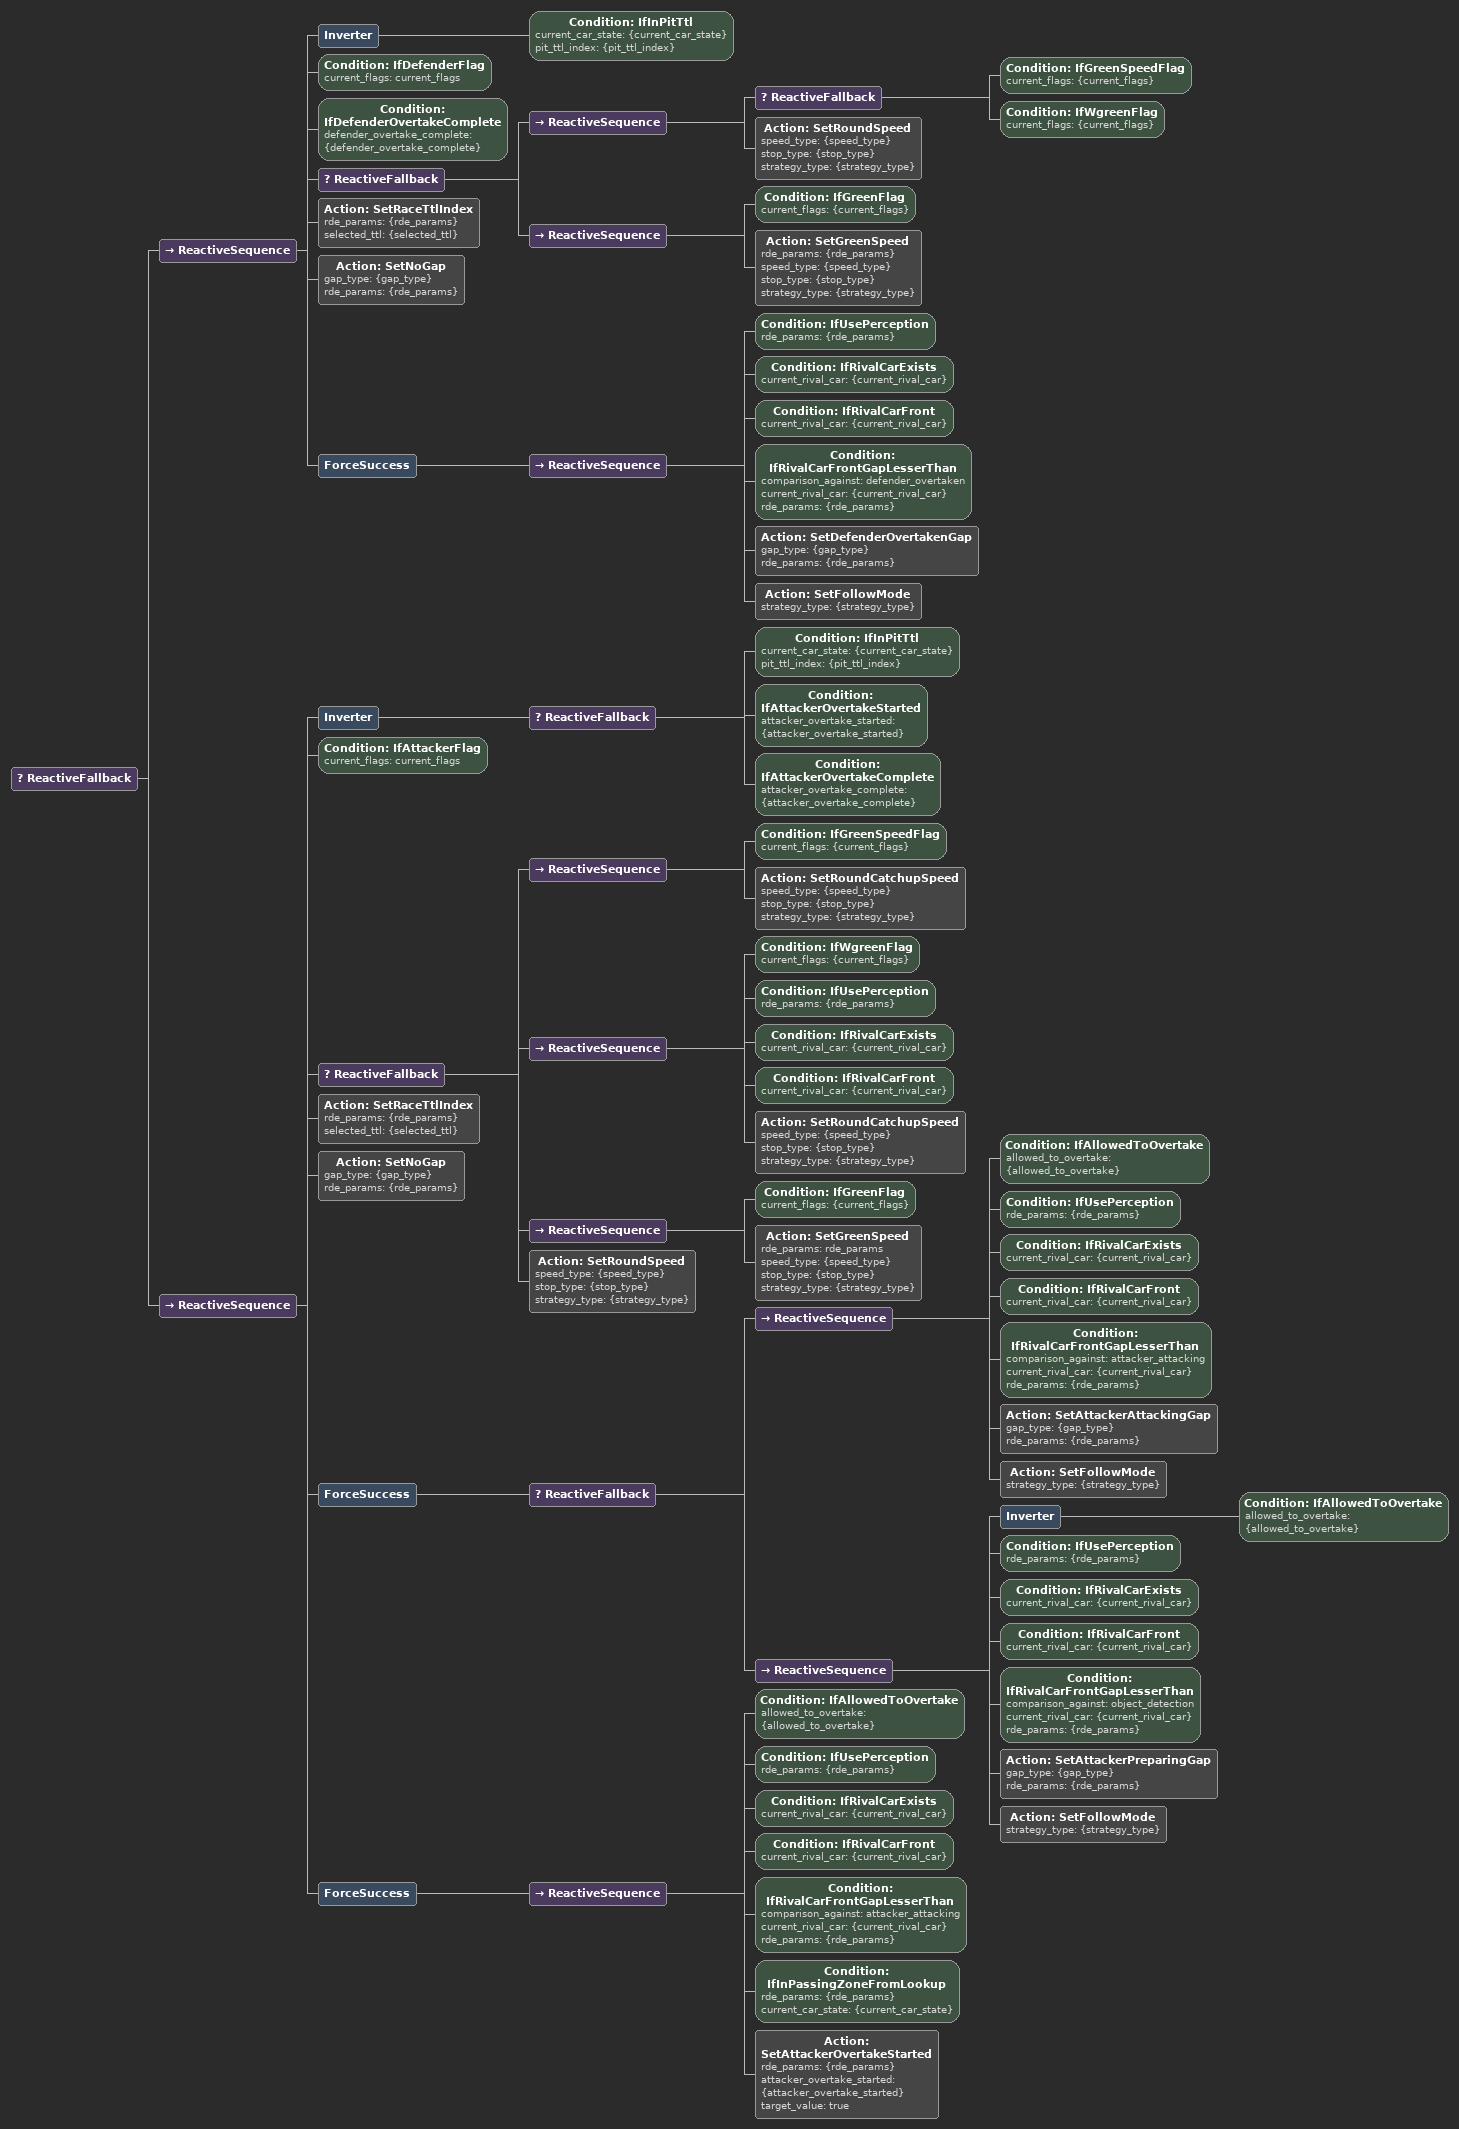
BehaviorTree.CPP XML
<ReactiveFallback>
	<ReactiveSequence> <!-- Defender Flag, overtake complete -->
		<Inverter>
			<Condition ID="IfInPitTtl" current_car_state="{current_car_state}" pit_ttl_index="{pit_ttl_index}"/>
		</Inverter>
		<Condition ID="IfDefenderFlag" current_flags="current_flags"/>
		<Condition ID="IfDefenderOvertakeComplete" defender_overtake_complete="{defender_overtake_complete}"/>
		<ReactiveFallback>
			<ReactiveSequence>
				<ReactiveFallback>
					<Condition ID="IfGreenSpeedFlag" current_flags="{current_flags}"/>
					<Condition ID="IfWgreenFlag" current_flags="{current_flags}"/>
				</ReactiveFallback>
				<Action ID="SetRoundSpeed" speed_type="{speed_type}" stop_type="{stop_type}" strategy_type="{strategy_type}"/>
			</ReactiveSequence>
			<ReactiveSequence>
				<Condition ID="IfGreenFlag" current_flags="{current_flags}"/>
				<Action ID="SetGreenSpeed" rde_params="{rde_params}" speed_type="{speed_type}" stop_type="{stop_type}" strategy_type="{strategy_type}"/>
			</ReactiveSequence>
		</ReactiveFallback>
		<Action ID="SetRaceTtlIndex" rde_params="{rde_params}" selected_ttl="{selected_ttl}"/>
		<Action ID="SetNoGap" gap_type="{gap_type}" rde_params="{rde_params}"/>
		<ForceSuccess>
			<ReactiveSequence>
				<Condition ID="IfUsePerception" rde_params="{rde_params}"/>
				<Condition ID="IfRivalCarExists" current_rival_car="{current_rival_car}"/>
				<Condition ID="IfRivalCarFront" current_rival_car="{current_rival_car}"/>
				<Condition ID="IfRivalCarFrontGapLesserThan" comparison_against="defender_overtaken" current_rival_car="{current_rival_car}" rde_params="{rde_params}"/>
				<Action ID="SetDefenderOvertakenGap" gap_type="{gap_type}" rde_params="{rde_params}"/>
				<Action ID="SetFollowMode" strategy_type="{strategy_type}"/>
			</ReactiveSequence>
		</ForceSuccess>
	</ReactiveSequence>
	<ReactiveSequence> <!-- Attacker Flag, before overtake -->
		<Inverter>
			<ReactiveFallback>
				<Condition ID="IfInPitTtl" current_car_state="{current_car_state}" pit_ttl_index="{pit_ttl_index}"/>
				<Condition ID="IfAttackerOvertakeStarted" attacker_overtake_started="{attacker_overtake_started}"/>
				<Condition ID="IfAttackerOvertakeComplete" attacker_overtake_complete="{attacker_overtake_complete}"/>
			</ReactiveFallback>
		</Inverter>
		<Condition ID="IfAttackerFlag" current_flags="current_flags"/>
		<ReactiveFallback>
			<ReactiveSequence>
				<Condition ID="IfGreenSpeedFlag" current_flags="{current_flags}"/>
				<Action ID="SetRoundCatchupSpeed" speed_type="{speed_type}" stop_type="{stop_type}" strategy_type="{strategy_type}"/>
			</ReactiveSequence>
			<ReactiveSequence>
				<Condition ID="IfWgreenFlag" current_flags="{current_flags}"/>
				<Condition ID="IfUsePerception" rde_params="{rde_params}"/>
				<Condition ID="IfRivalCarExists" current_rival_car="{current_rival_car}"/>
				<Condition ID="IfRivalCarFront" current_rival_car="{current_rival_car}"/>
				<Action ID="SetRoundCatchupSpeed" speed_type="{speed_type}" stop_type="{stop_type}" strategy_type="{strategy_type}"/>
			</ReactiveSequence>
			<ReactiveSequence>
				<Condition ID="IfGreenFlag" current_flags="{current_flags}"/>
				<Action ID="SetGreenSpeed" rde_params="rde_params" speed_type="{speed_type}" stop_type="{stop_type}" strategy_type="{strategy_type}"/>
			</ReactiveSequence>
			<Action ID="SetRoundSpeed" speed_type="{speed_type}" stop_type="{stop_type}" strategy_type="{strategy_type}"/>
		</ReactiveFallback>
		<Action ID="SetRaceTtlIndex" rde_params="{rde_params}" selected_ttl="{selected_ttl}"/>
		<Action ID="SetNoGap" gap_type="{gap_type}" rde_params="{rde_params}"/>
		<ForceSuccess>
			<ReactiveFallback>
				<ReactiveSequence>
					<Condition ID="IfAllowedToOvertake" allowed_to_overtake="{allowed_to_overtake}"/>
					<Condition ID="IfUsePerception" rde_params="{rde_params}"/>
					<Condition ID="IfRivalCarExists" current_rival_car="{current_rival_car}"/>
					<Condition ID="IfRivalCarFront" current_rival_car="{current_rival_car}"/>
					<Condition ID="IfRivalCarFrontGapLesserThan" comparison_against="attacker_attacking" current_rival_car="{current_rival_car}" rde_params="{rde_params}"/>
					<Action ID="SetAttackerAttackingGap" gap_type="{gap_type}" rde_params="{rde_params}"/>
					<Action ID="SetFollowMode" strategy_type="{strategy_type}"/>
				</ReactiveSequence>
				<ReactiveSequence>
					<Inverter>
						<Condition ID="IfAllowedToOvertake" allowed_to_overtake="{allowed_to_overtake}"/>
					</Inverter>
					<Condition ID="IfUsePerception" rde_params="{rde_params}"/>
					<Condition ID="IfRivalCarExists" current_rival_car="{current_rival_car}"/>
					<Condition ID="IfRivalCarFront" current_rival_car="{current_rival_car}"/>
					<Condition ID="IfRivalCarFrontGapLesserThan" comparison_against="object_detection" current_rival_car="{current_rival_car}" rde_params="{rde_params}"/>
					<Action ID="SetAttackerPreparingGap" gap_type="{gap_type}" rde_params="{rde_params}"/>
					<Action ID="SetFollowMode" strategy_type="{strategy_type}"/>
				</ReactiveSequence>
			</ReactiveFallback>
		</ForceSuccess>
		<ForceSuccess>
			<ReactiveSequence>
				<Condition ID="IfAllowedToOvertake" allowed_to_overtake="{allowed_to_overtake}"/>
				<Condition ID="IfUsePerception" rde_params="{rde_params}"/>
				<Condition ID="IfRivalCarExists" current_rival_car="{current_rival_car}"/>
				<Condition ID="IfRivalCarFront" current_rival_car="{current_rival_car}"/>
				<Condition ID="IfRivalCarFrontGapLesserThan" comparison_against="attacker_attacking" current_rival_car="{current_rival_car}" rde_params="{rde_params}"/>
				<Condition ID="IfInPassingZoneFromLookup" rde_params="{rde_params}" current_car_state="{current_car_state}"/>
				<Action ID="SetAttackerOvertakeStarted" rde_params="{rde_params}" attacker_overtake_started="{attacker_overtake_started}" target_value="true"/>
			</ReactiveSequence>
		</ForceSuccess>
	</ReactiveSequence>
</ReactiveFallback>
